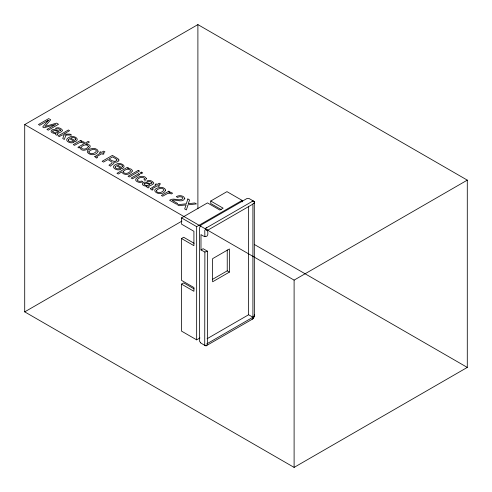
<?xml version="1.0" encoding="UTF-8"?>
<svg xmlns="http://www.w3.org/2000/svg" width="492" height="492" viewBox="0 0 492 492"><rect width="100%" height="100%" fill="white"/><g stroke="black" fill="none" stroke-linecap="round" stroke-linejoin="round"><path stroke-width="0.74" d="M252.906 317.248L252.906 204.118L207.446 230.367C209.235 237.064 205.533 238.202 200.988 234.573L200.988 249.961L204.887 252.033L207.483 251.215L207.446 343.49L252.906 317.248L248.608 314.763L207.101 338.73M252.113 319.142C253.81 318.724 254.235 316.663 254.358 315.138L254.29 201.751L254.358 203.27M206.074 345.833L252.476 319.111M205.176 345.63L204.727 344.511L204.887 252.033M206.406 227.409L204.777 230.576L204.887 236.646M254.284 315.803L254.425 314.763L254.29 315.858M252.925 318.779L254.278 315.938M254.253 202.009L253.81 201.253L252.913 201.019L206.111 228.042M24.711 124.587L197.895 24.6L467.289 180.133L467.289 367.413L294.105 467.4L24.711 311.867L24.711 124.587L294.105 280.12L467.289 180.133M199.955 337.955L196.659 339.861L181.511 331.11L181.511 284.13L193.91 291.289L193.91 287.531L181.511 280.372L181.511 238.515L193.91 245.674L193.91 231.295L181.511 224.137L181.511 217.894L207.483 202.895L219.881 210.059L223.134 208.178L210.736 201.019L210.736 203.516L221.179 209.543M210.736 201.019L226.966 191.646L242.119 200.398L242.119 201.929M24.711 311.867L181.966 221.074M181.511 217.894L196.659 226.64L242.119 200.398M181.511 238.515L183.67 237.267L194.112 243.3M200.988 249.961L203.147 248.712L207.483 251.215M181.511 284.13L183.67 282.882L194.112 288.909M212.396 279.419L227.236 270.852L229.401 272.101L229.401 248.97L212.618 258.663L212.618 281.787L229.401 272.101M205.041 345.409L205.859 345.876M252.113 201.025L252.913 201.019M248.491 198.479L247.162 198.405L201.456 224.789L200.121 226.406L199.567 227.987L199.567 340.636L199.715 341.657L200.736 342.629M248.97 198.454L253.81 201.253M254.432 244.524L467.289 367.413M200.379 342.801L205.195 345.581M254.29 201.751L254.425 203.368M294.105 280.12L294.105 467.4M248.608 206.228L248.608 314.763M227.236 249.961L227.236 270.852M197.895 24.6L197.895 208.811M196.659 226.64L196.659 339.861M146.358 178.657L145.195 180.429L143.978 179.721L144.617 178.768L144.439 178.27C142.342 176.357 138.769 177.637 137.286 179.703A2.177 1.255 0 0 0 137.582 180.705L139.722 181.45L141.665 181.056L142.883 181.763L141.229 182.292A3.622 2.091 0 0 1 138.916 182.329C129.193 179.512 144.113 172.729 146.358 178.657M94.778 156.659L96.592 158.086L97.582 157.514L96.709 156.948L96.967 156.493L101.844 153.682L103.037 154.371L104.058 153.775L102.865 153.086L104.95 151.887L103.683 151.155L101.598 152.354L100.589 151.77L99.562 152.366L100.571 152.95L94.778 156.659M150.331 188.731L152.151 190.164L153.141 189.592L152.268 189.026L152.526 188.571L157.403 185.755L158.59 186.443L159.617 185.853L158.424 185.164L160.509 183.959L159.242 183.227L157.157 184.432L156.142 183.848L155.121 184.438L156.13 185.023L150.331 188.731M68.271 139.992C68.499 141.868 71.242 142.071 72.705 141.591L73.935 142.305C70.135 144.494 62.638 139.826 69.39 137.25C72.638 134.58 81.303 138.91 75.03 141.794L69.563 138.633L68.271 139.992M115.103 167.034C115.325 168.904 118.068 169.107 119.531 168.627L120.768 169.34C116.961 171.53 109.464 166.862 116.217 164.285C119.464 161.616 128.129 165.945 121.862 168.83L116.389 165.669L115.103 167.034M60.725 130.109L60.688 130.521C57.933 132.52 54.354 127.428 51.414 130.269C49.637 132.619 54.218 133.713 55.897 133.449L55.424 133.978L55.91 134.783L56.9 135.214L57.822 134.673C55.122 133.412 62.324 132.44 62.502 130.485L62.435 130.116C60.965 128.006 57.748 127.004 55.442 128.338L56.611 129.015L58.733 128.775L60.725 130.109M152.003 182.803L151.966 183.221C149.211 185.22 145.632 180.121 142.692 182.969C140.909 185.318 145.497 186.413 147.176 186.148L146.702 186.671L147.188 187.483L148.178 187.907L149.101 187.372C146.401 186.111 153.602 185.14 153.781 183.184L153.713 182.815C152.243 180.705 149.027 179.703 146.721 181.038L147.889 181.714L150.011 181.474L152.003 182.803M88.843 151.764L88.8 152.139C90.38 154.955 95.239 153.541 96.438 151.062L96.038 150.238L94.913 149.574A2.417 1.396 0 0 0 92.951 149.396L90.313 150.312L88.843 151.764M156.315 190.718L156.265 191.087C157.846 193.91 162.704 192.495 163.904 190.01L163.51 189.186L162.378 188.528A2.417 1.396 0 0 0 160.417 188.344L157.778 189.266L156.315 190.718M254.382 315.218L254.333 315.6L254.382 315.218M118.959 160.029L118.467 161.142L116.813 162.089L113.855 162.243L113.83 163.572L111.069 165.453L110.657 166.21L108.953 165.226L111.942 163.116L112.145 162.212L107.933 159.562L103.535 162.096L102.151 161.296L112.391 155.386L118.117 158.787L118.959 160.029M88.511 146.37C87.545 148.867 82.994 150.324 81.205 147.84L81.18 147.385C82.428 145.054 87.004 143.713 88.511 146.37M80.011 147.415C81.383 154.992 98.013 144.98 85.682 144.211L89.396 142.065L88.179 141.364L77.896 147.299L79.058 147.963L80.011 147.415M98.111 151.204C94.661 159.574 79.089 150.534 92.951 148.406A4.36 2.515 0 0 1 95.799 148.842L97.268 149.673L98.111 151.204M165.576 190.158C162.132 198.528 146.555 189.482 160.417 187.354A4.36 2.515 0 0 1 163.264 187.79L164.734 188.627L165.576 190.158M52.779 131.063L52.706 131.444C53.985 133.289 57.004 133.148 58.646 131.794L54.79 130.454L52.779 131.063M144.058 183.762L143.984 184.143C145.263 185.988 148.283 185.847 149.925 184.494L146.069 183.153L144.058 183.762M75.786 139.113L74.741 140.472L70.59 138.08C72.164 137.268 75.042 137.139 75.786 139.113M122.613 166.148L121.567 167.508L117.422 165.115C118.99 164.303 121.868 164.174 122.613 166.148M117.01 159.949C115.319 163.11 111.001 160.244 109.089 158.891L112.588 156.874L116.561 159.23L117.01 159.949M184.801 198.516C182.427 203.282 176.087 199.069 172.182 200.361L177.637 203.51L176.45 204.192L169.592 200.238C173.651 197.255 178.83 201.517 182.735 198.866L182.717 197.722L181.407 196.886L179.303 196.726L177.557 197.397L176.284 196.659C178.836 194.992 183.787 195.25 184.801 198.516M132.336 171.019C130.731 174.445 124.63 175.828 122.09 172.674L122.065 171.825L118.252 174.033L116.991 173.307L127.403 167.292L128.627 168L127.637 168.572C129.378 168.412 132.188 168.861 132.336 171.019M187.858 198.952L186.302 203.817L177.384 204.733L179.057 205.699L186.105 204.906L184.654 208.934L186.376 209.924L188.024 204.813L196.456 203.916L194.801 202.962L188.288 203.725L189.592 199.955L187.858 198.952M206.991 230.108L206.825 230.594L207.286 229.85L206.991 230.108M65.977 135.017L64.323 139.457L62.718 138.535L64.157 135.011L62.14 134.962L59.335 136.579L58.13 135.884L68.376 129.968L69.581 130.669L63.634 134.101L70.024 134.125L71.629 135.054L65.977 135.017M123.437 171.278L123.258 172.175C125.091 174.537 129.224 173.19 130.565 170.945L130.552 170.49C128.824 168.123 125.116 169.494 123.437 171.278M253.509 317.008L252.993 317.721L253.509 317.008M48.382 120.282L42.687 126.967L44.059 127.76L55.621 124.458L46.955 129.433L48.271 130.189L58.517 124.279L56.549 123.141L44.969 126.456L50.682 119.759L48.696 118.609L38.456 124.525L39.778 125.288L48.382 120.282M80.743 140.318L73.277 144.63L74.532 145.349L79.704 142.514L81.82 142.446L83.185 143.098L84.507 142.336L83.302 141.757L80.645 141.751L81.936 141.001L80.743 140.318M138.289 170.337L128.043 176.247L129.304 176.972L139.543 171.056L138.289 170.337M138.615 173.768L131.186 178.061L132.459 178.799L139.894 174.506L138.615 173.768M141.425 172.145L140.005 172.969L141.278 173.701L142.705 172.883L141.425 172.145M168.848 191.185L161.382 195.496L162.637 196.216L167.809 193.381L169.924 193.313L171.29 193.971L172.612 193.202L171.407 192.624L168.75 192.618L170.041 191.874L168.848 191.185M206.837 345.599L206.05 345.698L206.837 345.599M253.288 203.38L252.993 203.46L253.509 203.639L253.288 203.38M207.286 344.111L206.825 343.963L207.286 344.111"/></g></svg>
